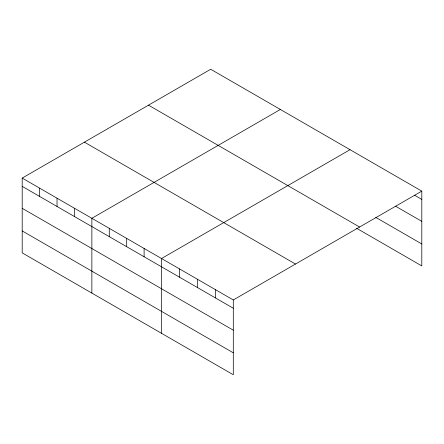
<?xml version="1.0" encoding="UTF-8"?>
<svg xmlns="http://www.w3.org/2000/svg" width="444" height="444" viewBox="0 0 444 444"><rect width="100%" height="100%" fill="white"/><g stroke="black" fill="none" stroke-linecap="round" stroke-linejoin="round"><path stroke-width="0.67" d="M233.294 330.186L233.294 299.961L22.2 178.083L22.2 252.875L233.294 374.747L233.294 330.186L22.2 208.314M356.61 228.277L421.8 265.917L421.8 191.125L210.706 69.253L22.2 178.083M280.369 109.468L91.864 218.304L91.864 293.09M350.027 149.689L161.522 258.525L161.522 333.311M233.294 299.961L421.8 191.125M414.624 195.266L421.8 199.406M395.482 206.16L421.8 221.356M375.746 217.377L421.8 243.967M148.501 105.167L359.596 227.039M84.404 142.169L295.499 264.047M22.2 186.369L233.294 308.241M22.2 230.924L233.294 352.802M215.351 289.599L215.351 297.88M197.408 279.243L197.408 287.523M179.465 268.881L179.465 277.161M144.106 248.468L144.106 256.749M126.69 238.411L126.69 246.692M109.274 228.36L109.274 236.641M74.448 208.247L74.448 216.528M57.032 198.196L57.032 206.477M39.616 188.139L39.616 196.42"/></g></svg>
